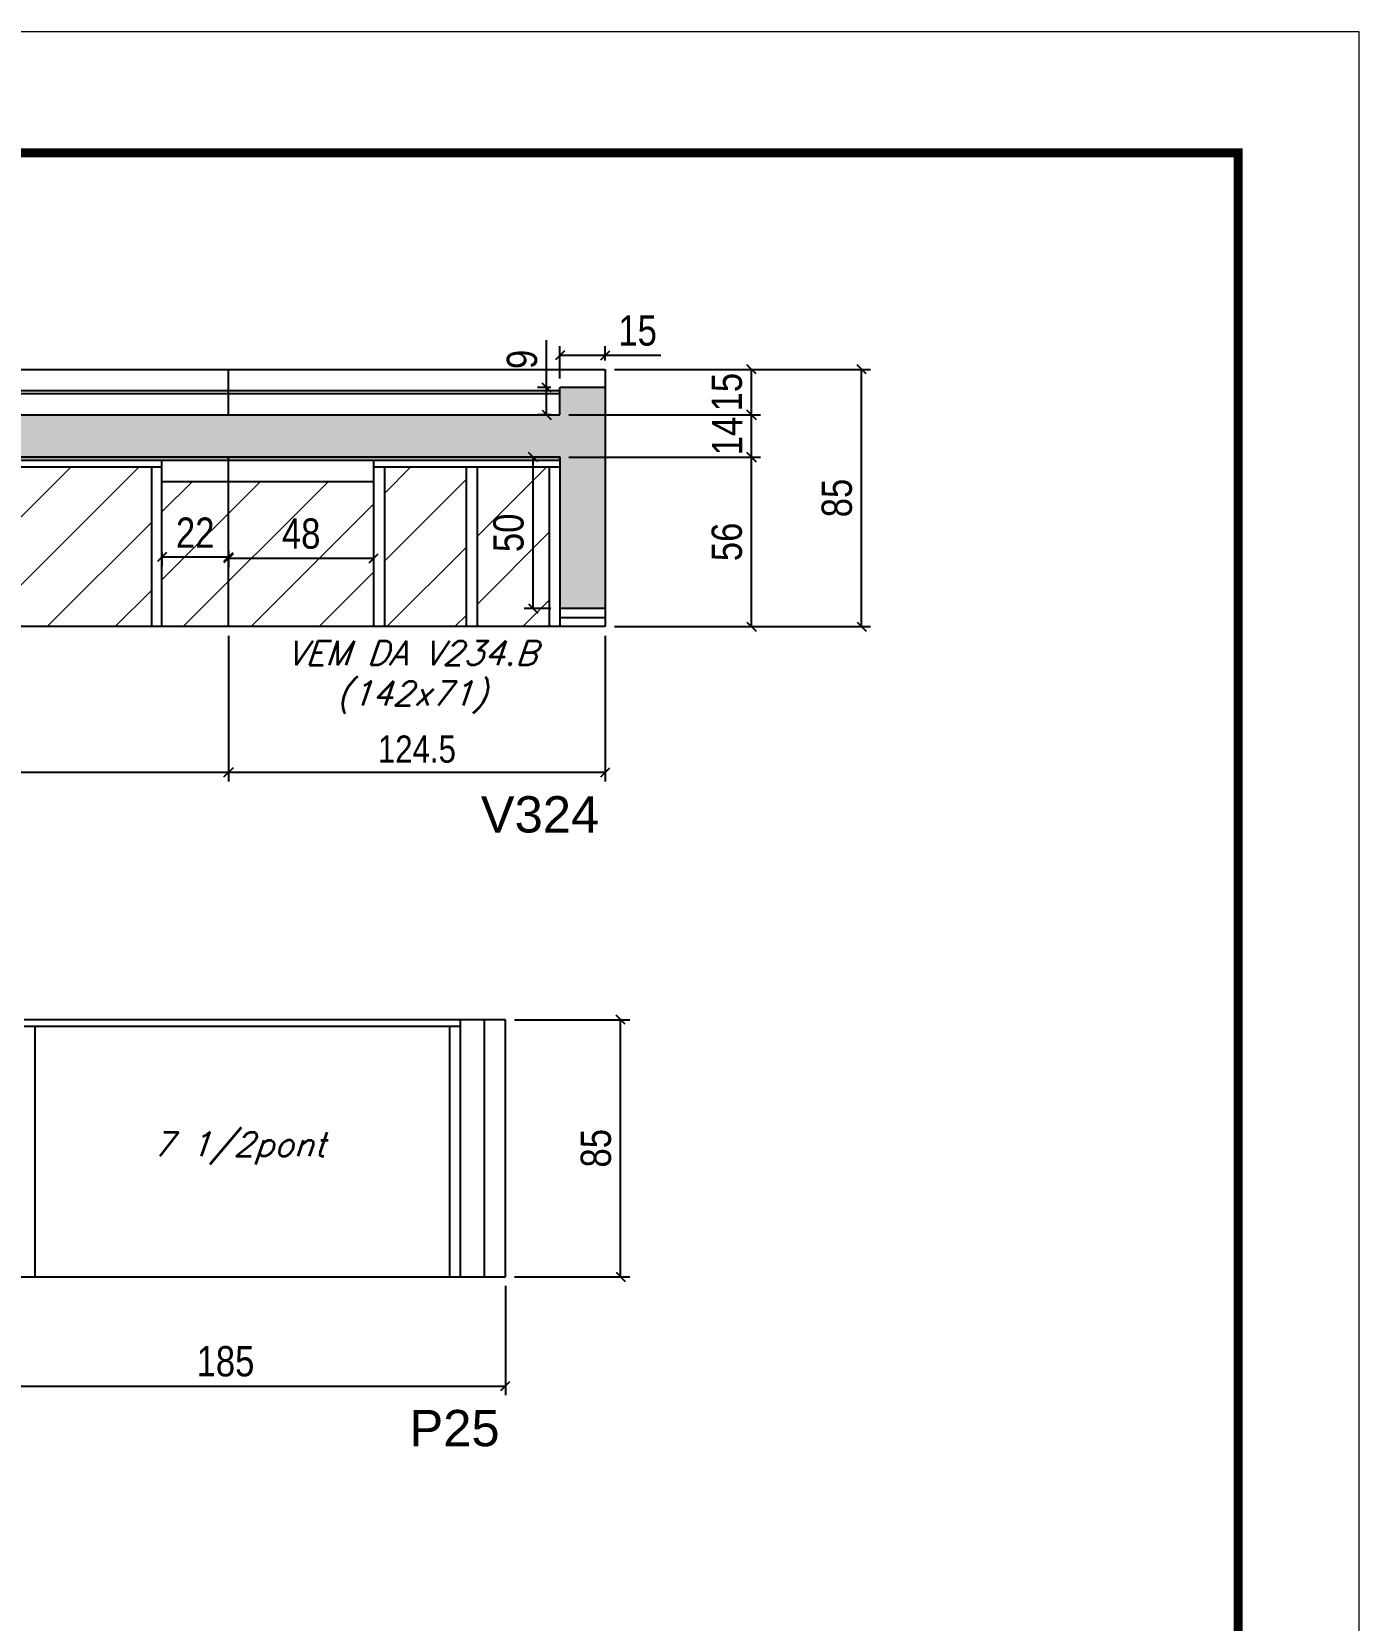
# Model space of a CAD drawing. Extents: x 13154 to 22413, y 1253 to 30260.
# Drawn here: x 17384 to 17823, y 21304 to 21829 of the extents above; entities that cross this region are included whole.
import ezdxf

# ---------------------------------------------------------------- set-up
doc = ezdxf.new("R2010")
doc.units = 0
doc.linetypes.add('DASHED', pattern=[0.75, 0.5, -0.25])
for name, color, linetype in [('5', 5, 'Continuous'), ('COTA', 241, 'Continuous'), ('Painéis', 200, 'Continuous'), ('SARR_2.2x7', 40, 'Continuous'), ('SARR_3.5x7', 81, 'Continuous'), ('SARR_EDITAR', 141, 'Continuous'), ('texto', 7, 'Continuous')]:
    doc.layers.add(name, color=color, linetype=linetype)
for name, color, linetype, lineweight in [('Folhas', 255, 'Continuous', 9), ('Hachura', 251, 'Continuous', 9), ('SARRAFO DE PRESSAO', 251, 'DASHED', 9)]:
    doc.layers.add(name, color=color, linetype=linetype, lineweight=lineweight)
doc.styles.add('COTA TECNICA', font='techl___.ttf', dxfattribs={"height": 10})
doc.styles.add('COTA TECNICA-50', font='techl___.ttf', dxfattribs={"height": 9})
doc.styles.add('Romans', font='romans.shx')
doc.styles.get("Standard").update_dxf_attribs({"font": 'arial.ttf'})
doc.dimstyles.new('COTA PAINEL-50', dxfattribs={"dimtxt": 9, "dimasz": 3, "dimexe": 3, "dimexo": 3, "dimgap": 3, "dimtad": 1, "dimdec": 1, "dimzin": 12, "dimdsep": 46, "dimtxsty": 'COTA TECNICA-50', "dimblk1": 'OBLIQUE', "dimblk2": 'OBLIQUE', "dimsah": 1, "dimcen": 0.9, "dimclrd": 4, "dimclre": 4, "dimclrt": 240, "dimadec": 1, "dimazin": 3, "dimtfac": 1, "dimtdec": 1, "dimtmove": 0, "dimatfit": 3, "dimfxl": 1, "dimtolj": 1, "dimtzin": 12, "dimarcsym": 0})
doc.dimstyles.new('PAINEL', dxfattribs={"dimtxt": 10, "dimasz": 3, "dimexe": 3, "dimexo": 3, "dimgap": 3, "dimtad": 1, "dimdec": 1, "dimzin": 12, "dimdsep": 46, "dimtxsty": 'COTA TECNICA', "dimblk1": 'OBLIQUE', "dimblk2": 'OBLIQUE', "dimsah": 1, "dimcen": 0.9, "dimclrd": 4, "dimclre": 4, "dimclrt": 240, "dimadec": 1, "dimazin": 3, "dimtfac": 1, "dimtdec": 1, "dimtmove": 0, "dimatfit": 3, "dimfxl": 1, "dimtolj": 1, "dimtzin": 12, "dimarcsym": 0})

# ---------------------------------------------------------------- blocks, each defined once
blk = doc.blocks.new('9999999999')
at = {"layer": 'Folhas'}
blk.add_lwpolyline([(98138.98, 34190.21), (99623.98, 34190.21), (99623.98, 35240.21), (98138.98, 35240.21)], close=True, dxfattribs=at)
at = {"layer": 'Folhas', "color": 30, "const_width": 3}
blk.add_lwpolyline([(98213.98, 34230.21), (99583.98, 34230.21), (99583.98, 35200.21), (98213.98, 35200.21)], close=True, dxfattribs=at)
blk = doc.blocks.new('_Oblique')
at = {"color": 0, "linetype": 'ByBlock', "lineweight": -2}
blk.add_line((-0.5, -0.5), (0.5, 0.5), dxfattribs=at)
blk = doc.blocks.new('*D34')
at = {"layer": 'COTA', "color": 4, "linetype": 'ByBlock', "lineweight": -2, "transparency": 16777216}
for p, q in [((17205.27, 21629.54), (17205.27, 21581.4)), ((17449.27, 21629.54), (17449.27, 21581.4)), ((17205.27, 21584.4), (17449.27, 21584.4))]:
    blk.add_line(p, q, dxfattribs=at)
at = {"layer": 'Defpoints', "color": 0, "linetype": 'ByBlock', "transparency": 16777216}
for p in [(17205.27, 21632.54), (17449.27, 21632.54), (17449.27, 21584.4)]:
    blk.add_point(p, dxfattribs=at)
at = {"layer": 'COTA', "color": 4, "linetype": 'ByBlock', "lineweight": -2, "transparency": 16777216, "xscale": 3, "yscale": 3, "zscale": 3, "rotation": 180}
blk.add_blockref('_Oblique', (17205.27, 21584.4), dxfattribs=at)
at = {"layer": 'COTA', "color": 4, "linetype": 'ByBlock', "lineweight": -2, "transparency": 16777216, "xscale": 3, "yscale": 3, "zscale": 3}
blk.add_blockref('_Oblique', (17449.27, 21584.4), dxfattribs=at)
at = {"layer": 'COTA', "color": 240, "linetype": 'ByBlock', "transparency": 16777216, "insert": (17327.27, 21591.97), "char_height": 9, "attachment_point": 5, "style": 'COTA TECNICA-50'}
blk.add_mtext('\\A1;244', dxfattribs=at)
blk = doc.blocks.new('*D732')
at = {"layer": 'COTA', "color": 4, "linetype": 'ByBlock', "lineweight": -2, "transparency": 16777216}
for p, q in [((17449.27, 21629.54), (17449.27, 21581.4)), ((17573.77, 21629.54), (17573.77, 21581.4)), ((17449.27, 21584.4), (17573.77, 21584.4))]:
    blk.add_line(p, q, dxfattribs=at)
at = {"layer": 'Defpoints', "color": 0, "linetype": 'ByBlock', "transparency": 16777216}
for p in [(17449.27, 21632.54), (17573.77, 21632.54), (17573.77, 21584.4)]:
    blk.add_point(p, dxfattribs=at)
at = {"layer": 'COTA', "color": 4, "linetype": 'ByBlock', "lineweight": -2, "transparency": 16777216, "xscale": 3, "yscale": 3, "zscale": 3, "rotation": 180}
blk.add_blockref('_Oblique', (17449.27, 21584.4), dxfattribs=at)
at = {"layer": 'COTA', "color": 4, "linetype": 'ByBlock', "lineweight": -2, "transparency": 16777216, "xscale": 3, "yscale": 3, "zscale": 3}
blk.add_blockref('_Oblique', (17573.77, 21584.4), dxfattribs=at)
at = {"layer": 'COTA', "color": 240, "linetype": 'ByBlock', "transparency": 16777216, "insert": (17511.52, 21592), "char_height": 9, "attachment_point": 5, "style": 'COTA TECNICA-50'}
blk.add_mtext('\\A1;124.5', dxfattribs=at)
blk = doc.blocks.new('*D789')
at = {"layer": 'COTA', "color": 4, "linetype": 'ByBlock', "lineweight": -2, "transparency": 16777216}
for p, q in [((17427.27, 21657.04), (17427.27, 21652.59)), ((17449.27, 21657.54), (17449.27, 21652.59)), ((17427.27, 21655.59), (17449.27, 21655.59))]:
    blk.add_line(p, q, dxfattribs=at)
at = {"layer": 'Defpoints', "color": 0, "linetype": 'ByBlock', "transparency": 16777216}
for p in [(17427.27, 21660.04), (17449.27, 21660.54), (17449.27, 21655.59)]:
    blk.add_point(p, dxfattribs=at)
at = {"layer": 'COTA', "color": 4, "linetype": 'ByBlock', "lineweight": -2, "transparency": 16777216, "xscale": 3, "yscale": 3, "zscale": 3, "rotation": 180}
blk.add_blockref('_Oblique', (17427.27, 21655.59), dxfattribs=at)
at = {"layer": 'COTA', "color": 4, "linetype": 'ByBlock', "lineweight": -2, "transparency": 16777216, "xscale": 3, "yscale": 3, "zscale": 3}
blk.add_blockref('_Oblique', (17449.27, 21655.59), dxfattribs=at)
at = {"layer": 'COTA', "color": 240, "linetype": 'ByBlock', "transparency": 16777216, "insert": (17438.27, 21663.59), "char_height": 10, "attachment_point": 5, "style": 'COTA TECNICA'}
blk.add_mtext('\\A1;22', dxfattribs=at)
blk = doc.blocks.new('*D790')
at = {"layer": 'COTA', "color": 4, "linetype": 'ByBlock', "lineweight": -2, "transparency": 16777216}
for p, q in [((17449.27, 21657.54), (17449.27, 21652.14)), ((17449.27, 21655.14), (17497.27, 21655.14))]:
    blk.add_line(p, q, dxfattribs=at)
at = {"layer": 'Defpoints', "color": 0, "linetype": 'ByBlock', "transparency": 16777216}
for p in [(17449.27, 21660.54), (17497.27, 21655.14), (17497.27, 21655.14)]:
    blk.add_point(p, dxfattribs=at)
at = {"layer": 'COTA', "color": 4, "linetype": 'ByBlock', "lineweight": -2, "transparency": 16777216, "xscale": 3, "yscale": 3, "zscale": 3, "rotation": 180}
blk.add_blockref('_Oblique', (17449.27, 21655.14), dxfattribs=at)
at = {"layer": 'COTA', "color": 4, "linetype": 'ByBlock', "lineweight": -2, "transparency": 16777216, "xscale": 3, "yscale": 3, "zscale": 3}
blk.add_blockref('_Oblique', (17497.27, 21655.14), dxfattribs=at)
at = {"layer": 'COTA', "color": 240, "linetype": 'ByBlock', "transparency": 16777216, "insert": (17473.27, 21663.24), "char_height": 10, "attachment_point": 5, "style": 'COTA TECNICA'}
blk.add_mtext('\\A1;48', dxfattribs=at)
blk = doc.blocks.new('*D791')
at = {"layer": 'COTA', "color": 4, "linetype": 'ByBlock', "lineweight": -2, "transparency": 16777216}
for p, q in [((17555.77, 21688.54), (17546.94, 21688.54)), ((17549.94, 21638.54), (17549.94, 21688.54)), ((17555.77, 21638.54), (17546.94, 21638.54))]:
    blk.add_line(p, q, dxfattribs=at)
at = {"layer": 'Defpoints', "color": 0, "linetype": 'ByBlock', "transparency": 16777216}
for p in [(17549.94, 21688.54), (17558.77, 21688.54), (17558.77, 21638.54)]:
    blk.add_point(p, dxfattribs=at)
at = {"layer": 'COTA', "color": 4, "linetype": 'ByBlock', "lineweight": -2, "transparency": 16777216, "xscale": 3, "yscale": 3, "zscale": 3}
for p, rotation in [((17549.94, 21688.54), 90), ((17549.94, 21638.54), 270)]:
    blk.add_blockref('_Oblique', p, dxfattribs=dict(at, rotation=rotation))
at = {"layer": 'COTA', "color": 240, "linetype": 'ByBlock', "transparency": 16777216, "insert": (17541.83, 21663.54), "char_height": 10, "attachment_point": 5, "rotation": 90, "style": 'COTA TECNICA'}
blk.add_mtext('\\A1;50', dxfattribs=at)
blk = doc.blocks.new('*D792')
at = {"layer": 'COTA', "color": 4, "linetype": 'ByBlock', "lineweight": -2, "transparency": 16777216}
for p, q in [((17558.77, 21714.54), (17558.77, 21725.25)), ((17573.77, 21720.54), (17573.77, 21725.25)), ((17558.77, 21722.25), (17573.77, 21722.25)), ((17573.77, 21722.25), (17592.14, 21722.25))]:
    blk.add_line(p, q, dxfattribs=at)
at = {"layer": 'Defpoints', "color": 0, "linetype": 'ByBlock', "transparency": 16777216}
for p in [(17573.77, 21722.25), (17573.77, 21717.54), (17558.77, 21711.54)]:
    blk.add_point(p, dxfattribs=at)
at = {"layer": 'COTA', "color": 4, "linetype": 'ByBlock', "lineweight": -2, "transparency": 16777216, "xscale": 3, "yscale": 3, "zscale": 3, "rotation": 180}
blk.add_blockref('_Oblique', (17558.77, 21722.25), dxfattribs=at)
at = {"layer": 'COTA', "color": 4, "linetype": 'ByBlock', "lineweight": -2, "transparency": 16777216, "xscale": 3, "yscale": 3, "zscale": 3}
blk.add_blockref('_Oblique', (17573.77, 21722.25), dxfattribs=at)
at = {"layer": 'COTA', "color": 240, "linetype": 'ByBlock', "transparency": 16777216, "insert": (17584.45, 21730.36), "char_height": 10, "attachment_point": 5, "style": 'COTA TECNICA'}
blk.add_mtext('\\A1;15', dxfattribs=at)
blk = doc.blocks.new('*D65')
at = {"layer": 'COTA', "color": 4, "linetype": 'ByBlock', "lineweight": -2, "transparency": 16777216}
for p, q in [((17561.77, 21688.54), (17625.08, 21688.54)), ((17622.08, 21632.54), (17622.08, 21688.54)), ((17576.77, 21632.54), (17625.08, 21632.54))]:
    blk.add_line(p, q, dxfattribs=at)
at = {"layer": 'Defpoints', "color": 0, "linetype": 'ByBlock', "transparency": 16777216}
for p in [(17558.77, 21688.54), (17622.08, 21688.54), (17573.77, 21632.54)]:
    blk.add_point(p, dxfattribs=at)
at = {"layer": 'COTA', "color": 4, "linetype": 'ByBlock', "lineweight": -2, "transparency": 16777216, "xscale": 3, "yscale": 3, "zscale": 3}
for p, rotation in [((17622.08, 21688.54), 90), ((17622.08, 21632.54), 270)]:
    blk.add_blockref('_Oblique', p, dxfattribs=dict(at, rotation=rotation))
at = {"layer": 'COTA', "color": 240, "linetype": 'ByBlock', "transparency": 16777216, "insert": (17613.97, 21660.54), "char_height": 10, "attachment_point": 5, "rotation": 90, "style": 'COTA TECNICA'}
blk.add_mtext('\\A1;56', dxfattribs=at)
blk = doc.blocks.new('*D793')
at = {"layer": 'COTA', "color": 4, "linetype": 'ByBlock', "lineweight": -2, "transparency": 16777216}
for p, q in [((17561.77, 21702.54), (17625.08, 21702.54)), ((17622.08, 21688.54), (17622.08, 21702.54)), ((17561.77, 21688.54), (17625.08, 21688.54))]:
    blk.add_line(p, q, dxfattribs=at)
at = {"layer": 'Defpoints', "color": 0, "linetype": 'ByBlock', "transparency": 16777216}
for p in [(17558.77, 21702.54), (17622.08, 21702.54), (17558.77, 21688.54)]:
    blk.add_point(p, dxfattribs=at)
at = {"layer": 'COTA', "color": 4, "linetype": 'ByBlock', "lineweight": -2, "transparency": 16777216, "xscale": 3, "yscale": 3, "zscale": 3}
for p, rotation in [((17622.08, 21702.54), 90), ((17622.08, 21688.54), 270)]:
    blk.add_blockref('_Oblique', p, dxfattribs=dict(at, rotation=rotation))
at = {"layer": 'COTA', "color": 240, "linetype": 'ByBlock', "transparency": 16777216, "insert": (17614.01, 21695.54), "char_height": 10, "attachment_point": 5, "rotation": 90, "style": 'COTA TECNICA'}
blk.add_mtext('\\A1;14', dxfattribs=at)
blk = doc.blocks.new('*D794')
at = {"layer": 'COTA', "color": 4, "linetype": 'ByBlock', "lineweight": -2, "transparency": 16777216}
for p, q in [((17576.77, 21717.54), (17625.08, 21717.54)), ((17622.08, 21702.54), (17622.08, 21717.54)), ((17561.77, 21702.54), (17625.08, 21702.54))]:
    blk.add_line(p, q, dxfattribs=at)
at = {"layer": 'Defpoints', "color": 0, "linetype": 'ByBlock', "transparency": 16777216}
for p in [(17573.77, 21717.54), (17622.08, 21717.54), (17558.77, 21702.54)]:
    blk.add_point(p, dxfattribs=at)
at = {"layer": 'COTA', "color": 4, "linetype": 'ByBlock', "lineweight": -2, "transparency": 16777216, "xscale": 3, "yscale": 3, "zscale": 3}
for p, rotation in [((17622.08, 21717.54), 90), ((17622.08, 21702.54), 270)]:
    blk.add_blockref('_Oblique', p, dxfattribs=dict(at, rotation=rotation))
at = {"layer": 'COTA', "color": 240, "linetype": 'ByBlock', "transparency": 16777216, "insert": (17613.97, 21710.04), "char_height": 10, "attachment_point": 5, "rotation": 90, "style": 'COTA TECNICA'}
blk.add_mtext('\\A1;15', dxfattribs=at)
blk = doc.blocks.new('*D795')
at = {"layer": 'COTA', "color": 4, "linetype": 'ByBlock', "lineweight": -2, "transparency": 16777216}
for p, q in [((17576.77, 21717.54), (17661.44, 21717.54)), ((17658.44, 21632.54), (17658.44, 21717.54)), ((17576.77, 21632.54), (17661.44, 21632.54))]:
    blk.add_line(p, q, dxfattribs=at)
at = {"layer": 'Defpoints', "color": 0, "linetype": 'ByBlock', "transparency": 16777216}
for p in [(17573.77, 21717.54), (17658.44, 21717.54), (17573.77, 21632.54)]:
    blk.add_point(p, dxfattribs=at)
at = {"layer": 'COTA', "color": 4, "linetype": 'ByBlock', "lineweight": -2, "transparency": 16777216, "xscale": 3, "yscale": 3, "zscale": 3}
for p, rotation in [((17658.44, 21717.54), 90), ((17658.44, 21632.54), 270)]:
    blk.add_blockref('_Oblique', p, dxfattribs=dict(at, rotation=rotation))
at = {"layer": 'COTA', "color": 240, "linetype": 'ByBlock', "transparency": 16777216, "insert": (17650.31, 21675.04), "char_height": 10, "attachment_point": 5, "rotation": 90, "style": 'COTA TECNICA'}
blk.add_mtext('\\A1;85', dxfattribs=at)
blk = doc.blocks.new('*D796')
at = {"layer": 'COTA', "color": 4, "linetype": 'ByBlock', "lineweight": -2, "transparency": 16777216}
for p, q in [((17554.36, 21711.54), (17554.36, 21727.2)), ((17555.77, 21711.54), (17551.36, 21711.54)), ((17554.36, 21702.54), (17554.36, 21711.54)), ((17555.77, 21702.54), (17551.36, 21702.54))]:
    blk.add_line(p, q, dxfattribs=at)
at = {"layer": 'Defpoints', "color": 0, "linetype": 'ByBlock', "transparency": 16777216}
for p in [(17554.36, 21711.54), (17558.77, 21711.54), (17558.77, 21702.54)]:
    blk.add_point(p, dxfattribs=at)
at = {"layer": 'COTA', "color": 4, "linetype": 'ByBlock', "lineweight": -2, "transparency": 16777216, "xscale": 3, "yscale": 3, "zscale": 3}
for p, rotation in [((17554.36, 21711.54), 90), ((17554.36, 21702.54), 270)]:
    blk.add_blockref('_Oblique', p, dxfattribs=dict(at, rotation=rotation))
at = {"layer": 'COTA', "color": 240, "linetype": 'ByBlock', "transparency": 16777216, "insert": (17546.28, 21720.87), "char_height": 10, "attachment_point": 5, "rotation": 90, "style": 'COTA TECNICA'}
blk.add_mtext('\\A1;9', dxfattribs=at)
blk = doc.blocks.new('*D799')
at = {"layer": 'COTA', "color": 4, "linetype": 'ByBlock', "lineweight": -2, "transparency": 16777216}
for p, q in [((17355.77, 21414.64), (17355.77, 21378.55)), ((17540.77, 21414.64), (17540.77, 21378.55)), ((17355.77, 21381.55), (17540.77, 21381.55))]:
    blk.add_line(p, q, dxfattribs=at)
at = {"layer": 'Defpoints', "color": 0, "linetype": 'ByBlock', "transparency": 16777216}
for p in [(17355.77, 21417.64), (17540.77, 21417.64), (17540.77, 21381.55)]:
    blk.add_point(p, dxfattribs=at)
at = {"layer": 'COTA', "color": 4, "linetype": 'ByBlock', "lineweight": -2, "transparency": 16777216, "xscale": 3, "yscale": 3, "zscale": 3, "rotation": 180}
blk.add_blockref('_Oblique', (17355.77, 21381.55), dxfattribs=at)
at = {"layer": 'COTA', "color": 4, "linetype": 'ByBlock', "lineweight": -2, "transparency": 16777216, "xscale": 3, "yscale": 3, "zscale": 3}
blk.add_blockref('_Oblique', (17540.77, 21381.55), dxfattribs=at)
at = {"layer": 'COTA', "color": 240, "linetype": 'ByBlock', "transparency": 16777216, "insert": (17448.27, 21389.68), "char_height": 10, "attachment_point": 5, "style": 'COTA TECNICA'}
blk.add_mtext('\\A1;185', dxfattribs=at)
blk = doc.blocks.new('*D800')
at = {"layer": 'COTA', "color": 4, "linetype": 'ByBlock', "lineweight": -2, "transparency": 16777216}
for p, q in [((17543.77, 21502.64), (17581.83, 21502.64)), ((17578.83, 21417.64), (17578.83, 21502.64)), ((17543.77, 21417.64), (17581.83, 21417.64))]:
    blk.add_line(p, q, dxfattribs=at)
at = {"layer": 'Defpoints', "color": 0, "linetype": 'ByBlock', "transparency": 16777216}
for p in [(17540.77, 21502.64), (17578.83, 21502.64), (17540.77, 21417.64)]:
    blk.add_point(p, dxfattribs=at)
at = {"layer": 'COTA', "color": 4, "linetype": 'ByBlock', "lineweight": -2, "transparency": 16777216, "xscale": 3, "yscale": 3, "zscale": 3}
for p, rotation in [((17578.83, 21502.64), 90), ((17578.83, 21417.64), 270)]:
    blk.add_blockref('_Oblique', p, dxfattribs=dict(at, rotation=rotation))
at = {"layer": 'COTA', "color": 240, "linetype": 'ByBlock', "transparency": 16777216, "insert": (17570.7, 21460.14), "char_height": 10, "attachment_point": 5, "rotation": 90, "style": 'COTA TECNICA'}
blk.add_mtext('\\A1;85', dxfattribs=at)

msp = doc.modelspace()

# ---------------------------------------------------------------- hatches: boundary and pattern name
at = {"layer": 'COTA', "linetype": 'ByBlock'}
h = msp.add_hatch(dxfattribs=at)
h.set_pattern_fill('AR-CONC', color=256, scale=0.03)
h.set_pattern_definition([(50, (-115866.6203, -5371.0305), (5.46554007, -0.47817257), [0.5715, -6.2865]), (355, (-115866.62, -5371.0305), (-1.05730264, 5.73170536), [0.4572, -5.02921753]), (100.4514447, (-115866.165, -5371.0704), (4.40823741, 5.25353256), [0.48570026, -5.34270734]), (46.1842, (-115866.62, -5369.5065), (8.13237123, -1.26126984), [0.85725, -9.42975]), (96.6355576, (-115865.9426, -5369.612), (7.122124, 7.42278374), [0.7285507, -8.01406824]), (351.184151, (-115866.62, -5369.5065), (7.122124, 7.42278374), [0.685799, -7.54379196]), (21, (-115865.8583, -5369.8875), (4.54843174, -3.06795595), [0.5715, -6.2865]), (326, (-115865.858, -5369.8875), (1.85406085, 5.52563898), [0.4572, -5.0292]), (71.451445, (-115865.479, -5370.143), (6.40249258, 2.45768307), [0.48570026, -5.34269813]), (37.5, (-115866.6203, -5371.0305), (0.092658098, 2.536651166), [0, -4.96824, 0, -5.1054, 0, -5.04825]), (7.5, (-115866.6203, -5371.0305), (2.004589875, 3.005417245), [0, -2.91084, 0, -4.85394, 0, -1.92405]), (327.5, (-115868.3195, -5371.0305), (4.067717855, -0.17186232), [0, -1.905, 0, -5.9436, 0, -7.8867]), (317.5, (-115869.0815, -5371.0305), (4.44387544, 0.76279473), [0, -2.4765, 0, -3.94716, 0, -5.6007])])
h.paths.add_polyline_path([(17558.77, 21638.54), (17573.77, 21638.54), (17573.77, 21711.54), (17558.77, 21711.54), (17558.77, 21702.54), (16961.27, 21702.54), (16961.27, 21688.54), (17558.77, 21688.54)])
at = {"layer": 'Hachura', "linetype": 'ByBlock'}
h = msp.add_hatch(dxfattribs=at)
h.set_pattern_fill('ANSI31', color=256, scale=5)
h.paths.add_polyline_path([(17012.77, 21632.54), (17039.24, 21632.54), (17039.24, 21685.34), (17012.77, 21685.34)])
h.paths.add_polyline_path([(17009.27, 21632.54), (17009.27, 21680.54), (16961.27, 21680.54), (16961.27, 21632.54)])
h.paths.add_polyline_path([(17042.74, 21632.54), (17069.27, 21632.54), (17069.27, 21685.34), (17042.74, 21685.34)])
h.paths.add_polyline_path([(17142.77, 21632.54), (17142.77, 21680.54), (17072.77, 21680.54), (17072.77, 21632.54)])
h.paths.add_polyline_path([(17172.24, 21685.34), (17146.27, 21685.34), (17146.27, 21632.54), (17172.24, 21632.54)])
h.paths.add_polyline_path([(17201.77, 21685.34), (17175.74, 21685.34), (17175.74, 21632.54), (17201.77, 21632.54)])
h.paths.add_polyline_path([(17423.77, 21632.54), (17423.77, 21685.34), (17208.77, 21685.34), (17208.77, 21632.54)])
h.paths.add_polyline_path([(17449.27, 21680.54), (17427.27, 21680.54), (17427.27, 21632.54), (17449.27, 21632.54)])
h.paths.add_polyline_path([(17497.27, 21632.54), (17497.27, 21680.54), (17449.27, 21680.54), (17449.27, 21632.54)])
h.paths.add_polyline_path([(17500.77, 21632.54), (17527.88, 21632.54), (17527.88, 21685.34), (17500.77, 21685.34)])
h.paths.add_polyline_path([(17531.38, 21632.54), (17555.27, 21632.54), (17555.27, 21685.34), (17531.38, 21685.34)])

# ---------------------------------------------------------------- linework, layer by layer
at = {"layer": 'COTA', "linetype": 'ByBlock'}
for p, q in [((17573.77, 21711.54), (17573.77, 21638.54)), ((17497.27, 21632.54), (17497.27, 21687.54)), ((17527.88, 21632.54), (17527.88, 21685.34)), ((17558.77, 21638.54), (17558.77, 21632.54))]:
    msp.add_line(p, q, dxfattribs=at)
at = {"layer": 'Painéis', "linetype": 'Continuous'}
for p, q in [((16961.27, 21717.54), (17573.77, 21717.54)), ((17449.27, 21702.54), (17449.27, 21717.54)), ((17573.77, 21717.54), (17573.77, 21711.54)), ((17573.77, 21711.54), (17558.77, 21711.54)), ((17558.77, 21702.54), (17558.77, 21711.54)), ((16961.27, 21702.54), (17558.77, 21702.54)), ((16961.27, 21688.54), (17558.77, 21688.54)), ((17449.27, 21632.54), (17449.27, 21688.54)), ((17558.77, 21688.54), (17558.77, 21638.54)), ((17573.77, 21638.54), (17558.77, 21638.54)), ((17573.77, 21638.54), (17573.77, 21632.54)), ((17573.77, 21632.54), (16961.27, 21632.54)), ((17540.77, 21502.64), (17381.77, 21502.64)), ((17540.77, 21417.64), (17540.77, 21502.64)), ((16961.27, 21417.64), (17540.77, 21417.64))]:
    msp.add_line(p, q, dxfattribs=at)
msp.add_lwpolyline([(16961.27, 21687.54), (17558.77, 21687.54), (17558.77, 21688.54), (16961.27, 21688.54)], close=True, dxfattribs=at)
at = {"layer": 'SARR_2.2x7', "linetype": 'Continuous'}
for p, q in [((17205.27, 21710.54), (17449.27, 21710.54)), ((17205.27, 21709.54), (17449.27, 21709.54)), ((17449.27, 21710.54), (17558.77, 21710.54)), ((17449.27, 21709.54), (17558.77, 21709.54)), ((17205.27, 21685.34), (17427.27, 21685.34)), ((17497.27, 21685.34), (17558.77, 21685.34)), ((17427.27, 21680.54), (17449.27, 21680.54)), ((17449.27, 21680.54), (17497.27, 21680.54)), ((17381.77, 21500.44), (17525.77, 21500.44)), ((17533.77, 21502.64), (17533.77, 21417.64))]:
    msp.add_line(p, q, dxfattribs=at)
at = {"layer": 'SARR_3.5x7'}
for p, q in [((17423.77, 21685.34), (17423.77, 21632.54)), ((17427.27, 21632.54), (17427.27, 21687.54)), ((17500.77, 21685.34), (17500.77, 21632.54)), ((17531.38, 21685.34), (17531.38, 21632.54)), ((17555.27, 21685.34), (17555.27, 21632.54)), ((17385.27, 21500.44), (17385.27, 21417.64)), ((17522.27, 21500.44), (17522.27, 21417.64)), ((17525.77, 21502.64), (17525.77, 21417.64))]:
    msp.add_line(p, q, dxfattribs=at)
at = {"layer": 'SARR_EDITAR', "linetype": 'ByBlock'}
msp.add_line((17558.77, 21635.54), (17573.77, 21635.54), dxfattribs=at)

# ---------------------------------------------------------------- block references
at = {"layer": 'SARRAFO DE PRESSAO', "color": 6, "linetype": 'ByBlock'}
msp.add_blockref('9999999999', (-81801.1, -13411.06), dxfattribs=at)

# ---------------------------------------------------------------- texts
at = {"layer": '5', "linetype": 'Continuous'}
for s, p in [('V324', (17532.62, 21564.5)), ('P25', (17509.04, 21361.65))]:
    msp.add_text(s, height=12, rotation=360, dxfattribs=at).set_placement(p)
at = {"layer": 'texto', "color": 2, "char_height": 8, "attachment_point": 5, "style": 'Romans'}
for s, insert in [('{\\Q19;\\C256;VEM DA V234.B\\P(142x71)}', (17509.81, 21615.84)), ('{\\Q19;\\C256;7 1/2pont}', (17452.77, 21460.14))]:
    msp.add_mtext(s, dxfattribs=dict(at, insert=insert))

# ---------------------------------------------------------------- dimensions: what is measured, and where the dimension line sits
at = {"layer": 'COTA', "linetype": 'ByBlock'}
for base, p1, p2, picture, middle in [((17573.77, 21722.25), (17558.77, 21711.54), (17573.77, 21717.54), '*D792', (17584.45, 21730.36)), ((17449.27, 21655.59), (17427.27, 21660.04), (17449.27, 21660.54), '*D789', (17438.27, 21663.59))]:
    dim = msp.add_linear_dim(base=base, p1=p1, p2=p2, dimstyle='PAINEL', dxfattribs=at)
    dim.commit()
    dim.dimension.update_dxf_attribs({"geometry": picture, "text_midpoint": middle})
for base, p1, p2, picture, middle in [((17554.36, 21711.54), (17558.77, 21702.54), (17558.77, 21711.54), '*D796', (17546.28, 21720.87)), ((17658.44, 21717.54), (17573.77, 21632.54), (17573.77, 21717.54), '*D795', (17650.31, 21675.04)), ((17549.94, 21688.54), (17558.77, 21638.54), (17558.77, 21688.54), '*D791', (17541.83, 21663.54)), ((17622.08, 21688.54), (17573.77, 21632.54), (17558.77, 21688.54), '*D65', (17613.97, 21660.54)), ((17578.83, 21502.64), (17540.77, 21417.64), (17540.77, 21502.64), '*D800', (17570.7, 21460.14))]:
    dim = msp.add_linear_dim(base=base, p1=p1, p2=p2, angle=90, dimstyle='PAINEL', dxfattribs=at)
    dim.commit()
    dim.dimension.update_dxf_attribs({"geometry": picture, "text_midpoint": middle})
for base, p1, p2, picture, middle in [((17622.08, 21717.54), (17558.77, 21702.54), (17573.77, 21717.54), '*D794', (17622.08, 21710.04)), ((17622.08, 21702.54), (17558.77, 21688.54), (17558.77, 21702.54), '*D793', (17622.08, 21695.54))]:
    dim = msp.add_linear_dim(base=base, p1=p1, p2=p2, angle=90, dimstyle='PAINEL', dxfattribs=at)
    dim.commit()
    dim.dimension.update_dxf_attribs({"geometry": picture, "text_midpoint": middle, "dimtype": 160})
for base, p1, p2, dimstyle, override, picture, middle in [((17497.27, 21655.14), (17449.27, 21660.54), (17497.27, 21655.14), 'PAINEL', {"dimtmove": 1}, '*D790', (17473.27, 21663.24)), ((17573.77, 21584.4), (17449.27, 21632.54), (17573.77, 21632.54), 'COTA PAINEL-50', {"dimarcsym": 1}, '*D732', (17511.52, 21592)), ((17540.77, 21381.55), (17355.77, 21417.64), (17540.77, 21417.64), 'PAINEL', {"dimtmove": 1}, '*D799', (17448.27, 21389.68))]:
    dim = msp.add_linear_dim(base=base, p1=p1, p2=p2, dimstyle=dimstyle, override=override, dxfattribs=at)
    dim.commit()
    dim.dimension.update_dxf_attribs({"geometry": picture, "text_midpoint": middle})
dim = msp.add_linear_dim(base=(17449.27, 21584.4), p1=(17205.27, 21632.54), p2=(17449.27, 21632.54), angle=180, dimstyle='COTA PAINEL-50', override={"dimarcsym": 1}, dxfattribs=at)
dim.commit()
dim.dimension.update_dxf_attribs({"geometry": '*D34', "text_midpoint": (17327.27, 21591.97)})

doc.saveas('drawing.dxf')
